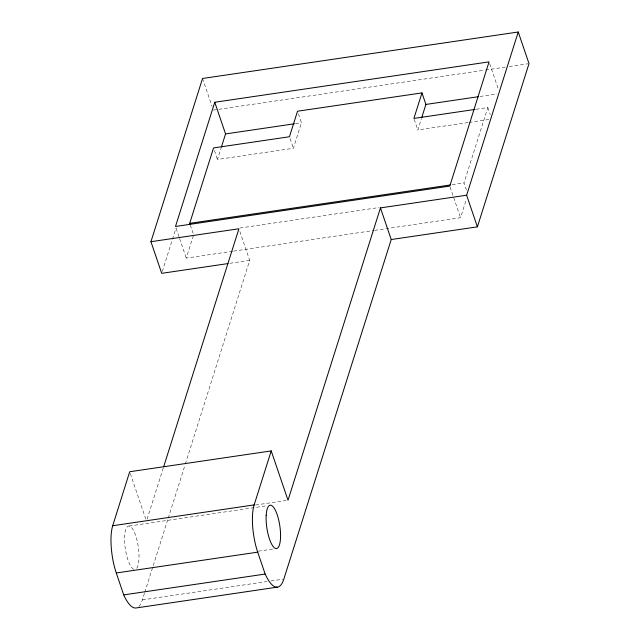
<?xml version="1.0" encoding="UTF-8"?>
<svg xmlns="http://www.w3.org/2000/svg" width="640" height="640" viewBox="0 0 640 640"><rect width="100%" height="100%" fill="white"/><g stroke="black" fill="none" stroke-linecap="round" stroke-linejoin="round"><path stroke-width="0.48" stroke-dasharray="3.2 2.4" d="M162.304 271.432L172.208 240.112M172.504 239.168L176.112 227.776M232.632 251.272L186.256 258.096L193.616 234.832L190.608 225.992M298.416 113.88L301.432 122.76L293.36 148.288L217.48 159.464L221.064 148.112M147.072 519.184L163.336 467.768M138.848 606.488A47.616 14.24 81.6 0 0 142.392 599.904L144.496 593.248M144.8 592.296L167.936 519.064M168.24 518.112L185.072 464.856M185.368 463.904L249.68 260.384L239.864 231.544M468.104 122.56L417.824 129.96L421.416 118.616M466.4 190.024L463.992 182.952L487.84 107.544L476.008 109.288M374.704 230.352L460.544 217.712L466.432 199.096M213.32 110.112L484.616 70.168M485.6 70.024L505.336 67.112M509.28 66.536L528.024 63.776M295.52 123.624L301.432 122.76M480.12 96.448L496.88 93.976M469.088 122.416L488.808 119.512M452.152 184.696L463.992 182.952M239.992 228L379.104 207.52M233.616 251.128L373.72 230.496M229.912 263.288L249.68 260.384M255.584 505.016L286.056 500.528M129.144 526.032L266.752 505.76M258.288 551.184L274.016 548.872M142.392 599.904L267.032 581.544M270.992 580.96L282.856 579.216M489.696 63.736L498.256 88.888M487.84 107.544L490.256 114.64M450.096 187.016L460.544 217.712M414.2 119.32L417.824 129.96M290.04 138.528L293.36 148.288M202.552 78.48L212.048 106.392M214.456 150.592L217.48 159.464M176.128 228.336L179.288 237.64M179.608 238.568L186.256 258.096M130.312 473.616L145.84 519.232M133.84 569.272A21.928 6.56 81.6 0 1 124.608 536.696A21.928 6.56 81.6 0 1 135.424 534.928A21.928 6.56 81.6 0 1 136.088 568.904"/><path stroke-width="0.96" d="M277.28 587.16L135.824 608A47.616 14.24 81.6 0 1 123.704 594.888L116.28 572.984A34.36 10.272 81.6 0 1 112.72 525.728L129.68 471.752L271.224 450.904L288.016 500.24L380.456 207.904L466.632 195.216L518.24 32L202.552 78.48L150.936 241.704L161.704 273.328L227.936 263.584M214.768 102.264L175.488 226.472L449.784 186.088L489.056 61.872L214.768 102.264L225.552 133.928L221.368 147.168M190.304 225.104L189.704 223.336L213.552 147.928L289.432 136.752L297.512 111.224L421.976 92.896L425.904 104.432L421.712 117.672M163.64 466.816L238.912 228.76L150.936 241.704M380.456 207.904L391.224 239.536L283.848 579.064A47.616 14.24 81.6 0 1 265.16 574.056L257.704 552.16A34.36 10.272 81.6 0 1 254.152 504.904L271.224 450.904M421.976 92.896L413.896 118.432L475.024 109.432M391.224 239.536L477.4 226.848L529.008 63.632L518.24 32M225.552 133.928L294.536 123.776M425.904 104.432L478.152 96.736M189.704 223.336L450.184 184.984M112.72 525.728L254.152 504.904M116.28 572.984L257.704 552.16M123.704 594.888L265.16 574.056M466.632 195.216L477.4 226.848M266.184 515.304A21.928 6.56 81.6 0 0 275.984 548.576A21.928 6.56 81.6 0 0 277.84 516.76A21.928 6.56 81.6 0 0 266.184 515.304"/></g></svg>
